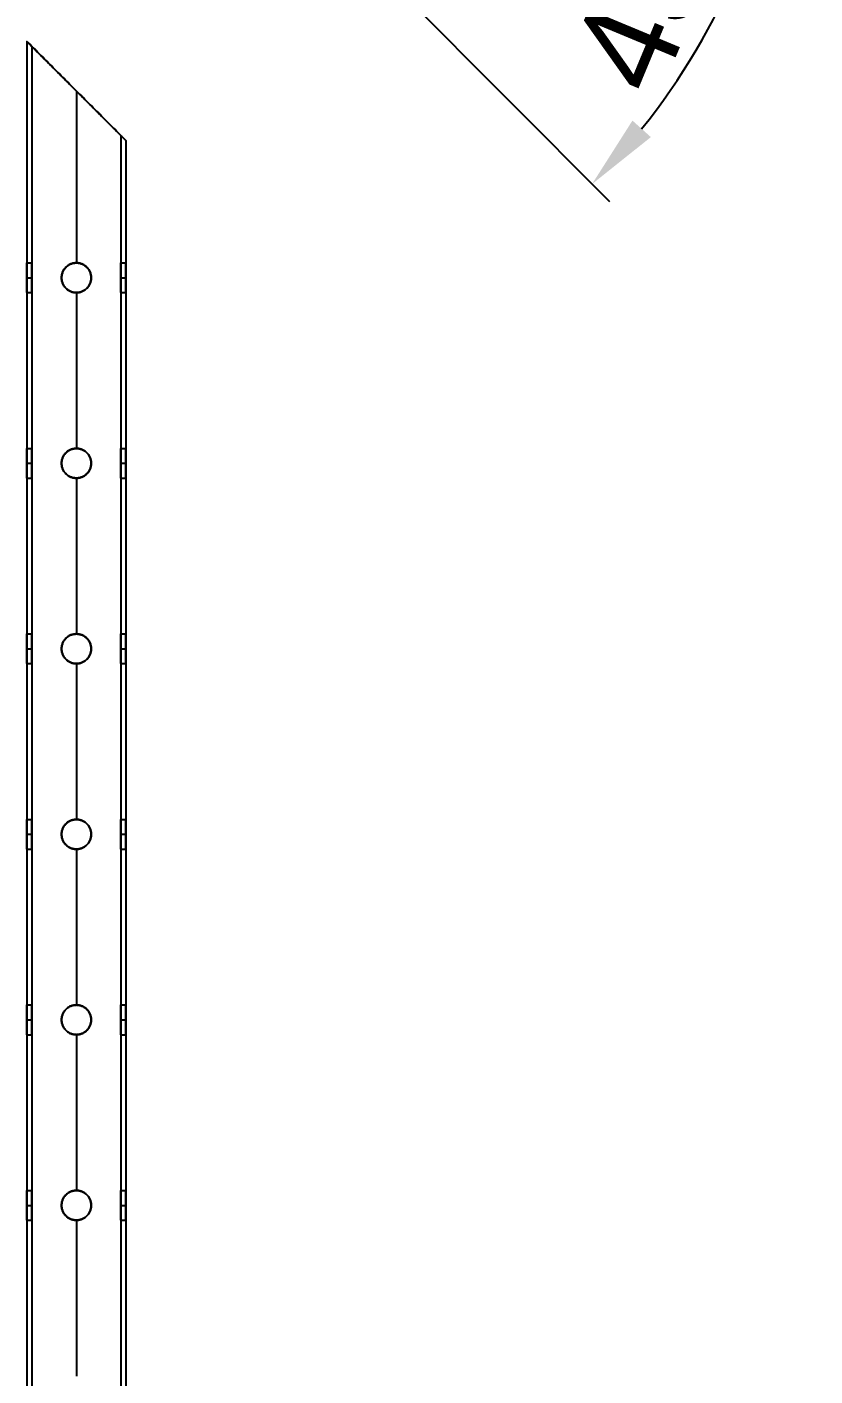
# Model space of a CAD drawing. Header units: millimetres. Extents: x 1279 to 9834, y -699 to 998.
# Drawn here: x 3123 to 3442, y 171 to 716 of the extents above; entities that cross this region are included whole.
import ezdxf

# ---------------------------------------------------------------- set-up
doc = ezdxf.new("R2010")
doc.units = ezdxf.units.MM
doc.header["$MEASUREMENT"] = 0
doc.layers.add('dim', color=7, linetype='Continuous', true_color=0x646464)
doc.layers.add('staal', color=7, linetype='Continuous', true_color=0x4c4c4c)
doc.styles.add('Mill', font='')
doc.styles.get('Mill').set_extended_font_data('Mill')
doc.dimstyles.new('Style de cote 02', dxfattribs={"dimscale": 10, "dimtxt": 4, "dimasz": 3, "dimexe": 1, "dimexo": 0.5, "dimgap": 0.8, "dimtad": 1, "dimtoh": 1, "dimdec": 0, "dimzin": 1, "dimdsep": 46, "dimtxsty": 'Mill', "dimcen": 2.5, "dimadec": 1, "dimazin": 0, "dimtfac": 1, "dimtdec": 4, "dimtix": 1, "dimtmove": 1, "dimatfit": 3, "dimfxl": 0, "dimtolj": 1, "dimtzin": 1, "dimarcsym": 0})

# ---------------------------------------------------------------- blocks, each defined once
blk = doc.blocks.new('*D17')
at = {"layer": 'Defpoints', "color": 0}
for p in [(3159.23, 845.95), (3175.01, 845.93), (3167.24, 837.92), (3395.44, 709.16)]:
    blk.add_point(p, dxfattribs=at)
at = {"layer": 'dim', "color": 0, "lineweight": -2}
for p, q in [((3180, 845.92), (3442.19, 845.58)), ((3170.77, 834.38), (3359.04, 645.6))]:
    blk.add_line(p, q, dxfattribs=at)
blk.add_arc((3159.23, 845.95), 272.96, 321.2248, 353.624, dxfattribs=at)
at = {"layer": 'dim', "color": 0}
for points in [[(3435.49, 815.36), (3425.5, 815.92), (3432.19, 845.59)], [(3368.31, 678.35), (3375.75, 671.66), (3351.98, 652.69)]]:
    blk.add_solid(points, dxfattribs=at)
at = {"layer": 'dim', "color": 0, "insert": (3384.54, 752.28), "char_height": 40, "attachment_point": 5, "rotation": 67.4244, "style": 'Mill'}
blk.add_mtext('\\A1;45.0%%d', dxfattribs=at)

msp = doc.modelspace()

# ---------------------------------------------------------------- linework, layer by layer
at = {"layer": 'staal'}
for p, q in [((3123.32, 620.8, 1905.19), (3125.32, 620.8, 1905.19)), ((3143.32, 620.8, 1923.19), (3143.32, 620.8, 1925.19)), ((3143.32, 620.8, 1885.19), (3143.32, 620.8, 1887.19)), ((3161.32, 620.8, 1905.19), (3163.32, 620.8, 1905.19)), ((3123.32, 614.8, 1899.19), (3125.32, 614.8, 1899.19)), ((3123.32, 614.8, 1911.19), (3125.32, 614.8, 1911.19)), ((3137.32, 614.8, 1923.19), (3137.32, 614.8, 1925.19)), ((3137.32, 614.8, 1885.19), (3137.32, 614.8, 1887.19)), ((3149.32, 614.8, 1923.19), (3149.32, 614.8, 1925.19)), ((3149.32, 614.8, 1885.19), (3149.32, 614.8, 1887.19)), ((3161.32, 614.8, 1899.19), (3163.32, 614.8, 1899.19)), ((3161.32, 614.8, 1911.19), (3163.32, 614.8, 1911.19)), ((3123.32, 608.8, 1905.19), (3125.32, 608.8, 1905.19)), ((3143.32, 608.8, 1923.19), (3143.32, 608.8, 1925.19)), ((3143.32, 608.8, 1885.19), (3143.32, 608.8, 1887.19)), ((3161.32, 608.8, 1905.19), (3163.32, 608.8, 1905.19)), ((3123.32, 545.8, 1905.19), (3125.32, 545.8, 1905.19)), ((3143.32, 545.8, 1923.19), (3143.32, 545.8, 1925.19)), ((3143.32, 545.8, 1885.19), (3143.32, 545.8, 1887.19)), ((3161.32, 545.8, 1905.19), (3163.32, 545.8, 1905.19)), ((3123.32, 539.8, 1899.19), (3125.32, 539.8, 1899.19)), ((3123.32, 539.8, 1911.19), (3125.32, 539.8, 1911.19)), ((3137.32, 539.8, 1923.19), (3137.32, 539.8, 1925.19)), ((3137.32, 539.8, 1885.19), (3137.32, 539.8, 1887.19)), ((3149.32, 539.8, 1923.19), (3149.32, 539.8, 1925.19)), ((3149.32, 539.8, 1885.19), (3149.32, 539.8, 1887.19)), ((3161.32, 539.8, 1899.19), (3163.32, 539.8, 1899.19)), ((3161.32, 539.8, 1911.19), (3163.32, 539.8, 1911.19)), ((3123.32, 533.8, 1905.19), (3125.32, 533.8, 1905.19)), ((3143.32, 533.8, 1923.19), (3143.32, 533.8, 1925.19)), ((3143.32, 533.8, 1885.19), (3143.32, 533.8, 1887.19)), ((3161.32, 533.8, 1905.19), (3163.32, 533.8, 1905.19)), ((3123.32, 470.8, 1905.19), (3125.32, 470.8, 1905.19)), ((3143.32, 470.8, 1923.19), (3143.32, 470.8, 1925.19)), ((3143.32, 470.8, 1885.19), (3143.32, 470.8, 1887.19)), ((3161.32, 470.8, 1905.19), (3163.32, 470.8, 1905.19)), ((3123.32, 464.8, 1899.19), (3125.32, 464.8, 1899.19)), ((3123.32, 464.8, 1911.19), (3125.32, 464.8, 1911.19)), ((3137.32, 464.8, 1923.19), (3137.32, 464.8, 1925.19)), ((3137.32, 464.8, 1885.19), (3137.32, 464.8, 1887.19)), ((3149.32, 464.8, 1923.19), (3149.32, 464.8, 1925.19)), ((3149.32, 464.8, 1885.19), (3149.32, 464.8, 1887.19)), ((3161.32, 464.8, 1899.19), (3163.32, 464.8, 1899.19)), ((3161.32, 464.8, 1911.19), (3163.32, 464.8, 1911.19)), ((3123.32, 458.8, 1905.19), (3125.32, 458.8, 1905.19)), ((3143.32, 458.8, 1923.19), (3143.32, 458.8, 1925.19)), ((3143.32, 458.8, 1885.19), (3143.32, 458.8, 1887.19)), ((3161.32, 458.8, 1905.19), (3163.32, 458.8, 1905.19)), ((3123.32, 395.8, 1905.19), (3125.32, 395.8, 1905.19)), ((3143.32, 395.8, 1923.19), (3143.32, 395.8, 1925.19)), ((3143.32, 395.8, 1885.19), (3143.32, 395.8, 1887.19)), ((3161.32, 395.8, 1905.19), (3163.32, 395.8, 1905.19)), ((3123.32, 389.8, 1899.19), (3125.32, 389.8, 1899.19)), ((3123.32, 389.8, 1911.19), (3125.32, 389.8, 1911.19)), ((3137.32, 389.8, 1923.19), (3137.32, 389.8, 1925.19)), ((3137.32, 389.8, 1885.19), (3137.32, 389.8, 1887.19)), ((3149.32, 389.8, 1923.19), (3149.32, 389.8, 1925.19)), ((3149.32, 389.8, 1885.19), (3149.32, 389.8, 1887.19)), ((3161.32, 389.8, 1899.19), (3163.32, 389.8, 1899.19)), ((3161.32, 389.8, 1911.19), (3163.32, 389.8, 1911.19)), ((3123.32, 383.8, 1905.19), (3125.32, 383.8, 1905.19)), ((3143.32, 383.8, 1923.19), (3143.32, 383.8, 1925.19)), ((3143.32, 383.8, 1885.19), (3143.32, 383.8, 1887.19)), ((3161.32, 383.8, 1905.19), (3163.32, 383.8, 1905.19)), ((3123.32, 320.8, 1905.19), (3125.32, 320.8, 1905.19)), ((3143.32, 320.8, 1923.19), (3143.32, 320.8, 1925.19)), ((3143.32, 320.8, 1885.19), (3143.32, 320.8, 1887.19)), ((3161.32, 320.8, 1905.19), (3163.32, 320.8, 1905.19)), ((3123.32, 314.8, 1899.19), (3125.32, 314.8, 1899.19)), ((3123.32, 314.8, 1911.19), (3125.32, 314.8, 1911.19)), ((3137.32, 314.8, 1923.19), (3137.32, 314.8, 1925.19)), ((3137.32, 314.8, 1885.19), (3137.32, 314.8, 1887.19)), ((3149.32, 314.8, 1923.19), (3149.32, 314.8, 1925.19)), ((3149.32, 314.8, 1885.19), (3149.32, 314.8, 1887.19)), ((3161.32, 314.8, 1899.19), (3163.32, 314.8, 1899.19)), ((3161.32, 314.8, 1911.19), (3163.32, 314.8, 1911.19)), ((3123.32, 308.8, 1905.19), (3125.32, 308.8, 1905.19)), ((3143.32, 308.8, 1923.19), (3143.32, 308.8, 1925.19)), ((3143.32, 308.8, 1885.19), (3143.32, 308.8, 1887.19)), ((3161.32, 308.8, 1905.19), (3163.32, 308.8, 1905.19)), ((3123.32, 245.8, 1905.19), (3125.32, 245.8, 1905.19)), ((3143.32, 245.8, 1923.19), (3143.32, 245.8, 1925.19)), ((3143.32, 245.8, 1885.19), (3143.32, 245.8, 1887.19)), ((3161.32, 245.8, 1905.19), (3163.32, 245.8, 1905.19)), ((3123.32, 239.8, 1899.19), (3125.32, 239.8, 1899.19)), ((3123.32, 239.8, 1911.19), (3125.32, 239.8, 1911.19)), ((3137.32, 239.8, 1923.19), (3137.32, 239.8, 1925.19)), ((3137.32, 239.8, 1885.19), (3137.32, 239.8, 1887.19)), ((3149.32, 239.8, 1923.19), (3149.32, 239.8, 1925.19)), ((3149.32, 239.8, 1885.19), (3149.32, 239.8, 1887.19)), ((3161.32, 239.8, 1899.19), (3163.32, 239.8, 1899.19)), ((3161.32, 239.8, 1911.19), (3163.32, 239.8, 1911.19)), ((3123.32, 233.8, 1905.19), (3125.32, 233.8, 1905.19)), ((3143.32, 233.8, 1923.19), (3143.32, 233.8, 1925.19)), ((3143.32, 233.8, 1885.19), (3143.32, 233.8, 1887.19)), ((3161.32, 233.8, 1905.19), (3163.32, 233.8, 1905.19))]:
    msp.add_line(p, q, dxfattribs=at)
for points in [[(3123.32, 710.3, 1885.19), (3123.32, 52.3, 1885.19), (3123.32, -605.7, 1885.19)], [(3123.32, 710.3, 1925.19), (3123.32, 52.3, 1925.19), (3123.32, -605.7, 1925.19)], [(3123.32, 710.3, 1885.19), (3123.32, 710.3, 1905.19), (3123.32, 710.3, 1925.19)], [(3123.32, 710.3, 1885.19), (3143.32, 690.3, 1885.19), (3163.32, 670.3, 1885.19)], [(3163.32, 670.3, 1925.19), (3143.32, 690.3, 1925.19), (3123.32, 710.3, 1925.19)], [(3123.32, 710.3, 1905.19), (3123.32, 665.55, 1905.19), (3123.32, 620.8, 1905.19)], [(3123.32, 710.3, 1910.19), (3124.32, 709.3, 1910.19), (3125.32, 708.3, 1910.19)], [(3125.32, 708.3, 1887.19), (3125.32, 708.3, 1905.19), (3125.32, 708.3, 1923.19)], [(3125.32, 708.3, 1923.19), (3143.32, 690.3, 1923.19), (3161.32, 672.3, 1923.19)], [(3161.32, 672.3, 1887.19), (3143.32, 690.3, 1887.19), (3125.32, 708.3, 1887.19)], [(3125.32, 708.3, 1923.19), (3125.32, 52.3, 1923.19), (3125.32, -603.7, 1923.19)], [(3125.32, 708.3, 1887.19), (3125.32, 52.3, 1887.19), (3125.32, -603.7, 1887.19)], [(3125.32, 708.3, 1905.19), (3125.32, 664.55, 1905.19), (3125.32, 620.8, 1905.19)], [(3143.32, 690.3, 1925.19), (3143.32, 655.55, 1925.19), (3143.32, 620.8, 1925.19)], [(3143.32, 690.3, 1923.19), (3143.32, 655.55, 1923.19), (3143.32, 620.8, 1923.19)], [(3143.32, 690.3, 1887.19), (3143.32, 655.55, 1887.19), (3143.32, 620.8, 1887.19)], [(3143.32, 690.3, 1885.19), (3143.32, 655.55, 1885.19), (3143.32, 620.8, 1885.19)], [(3143.32, 690.3, 1885.19), (3143.32, 690.3, 1886.19), (3143.32, 690.3, 1887.19)], [(3143.32, 690.3, 1923.19), (3143.32, 690.3, 1924.19), (3143.32, 690.3, 1925.19)], [(3161.32, 672.3, 1923.19), (3161.32, 672.3, 1905.19), (3161.32, 672.3, 1887.19)], [(3161.32, 672.3, 1923.19), (3161.32, 52.3, 1923.19), (3161.32, -567.7, 1923.19)], [(3161.32, 672.3, 1887.19), (3161.32, 52.3, 1887.19), (3161.32, -567.7, 1887.19)], [(3161.32, 672.3, 1905.19), (3161.32, 646.55, 1905.19), (3161.32, 620.8, 1905.19)], [(3161.32, 672.3, 1910.19), (3162.32, 671.3, 1910.19), (3163.32, 670.3, 1910.19)], [(3163.32, 670.3, 1885.19), (3163.32, 670.3, 1905.19), (3163.32, 670.3, 1925.19)], [(3163.32, 670.3, 1885.19), (3163.32, 52.3, 1885.19), (3163.32, -565.7, 1885.19)], [(3163.32, 670.3, 1925.19), (3163.32, 52.3, 1925.19), (3163.32, -565.7, 1925.19)], [(3163.32, 670.3, 1905.19), (3163.32, 645.55, 1905.19), (3163.32, 620.8, 1905.19)], [(3123.32, 608.8, 1905.19), (3123.32, 577.3, 1905.19), (3123.32, 545.8, 1905.19)], [(3125.32, 608.8, 1905.19), (3125.32, 577.3, 1905.19), (3125.32, 545.8, 1905.19)], [(3143.32, 608.8, 1925.19), (3143.32, 577.3, 1925.19), (3143.32, 545.8, 1925.19)], [(3143.32, 608.8, 1923.19), (3143.32, 577.3, 1923.19), (3143.32, 545.8, 1923.19)], [(3143.32, 608.8, 1887.19), (3143.32, 577.3, 1887.19), (3143.32, 545.8, 1887.19)], [(3143.32, 608.8, 1885.19), (3143.32, 577.3, 1885.19), (3143.32, 545.8, 1885.19)], [(3161.32, 608.8, 1905.19), (3161.32, 577.3, 1905.19), (3161.32, 545.8, 1905.19)], [(3163.32, 608.8, 1905.19), (3163.32, 577.3, 1905.19), (3163.32, 545.8, 1905.19)], [(3123.32, 533.8, 1905.19), (3123.32, 502.3, 1905.19), (3123.32, 470.8, 1905.19)], [(3125.32, 533.8, 1905.19), (3125.32, 502.3, 1905.19), (3125.32, 470.8, 1905.19)], [(3143.32, 533.8, 1925.19), (3143.32, 502.3, 1925.19), (3143.32, 470.8, 1925.19)], [(3143.32, 533.8, 1923.19), (3143.32, 502.3, 1923.19), (3143.32, 470.8, 1923.19)], [(3143.32, 533.8, 1887.19), (3143.32, 502.3, 1887.19), (3143.32, 470.8, 1887.19)], [(3143.32, 533.8, 1885.19), (3143.32, 502.3, 1885.19), (3143.32, 470.8, 1885.19)], [(3161.32, 533.8, 1905.19), (3161.32, 502.3, 1905.19), (3161.32, 470.8, 1905.19)], [(3163.32, 533.8, 1905.19), (3163.32, 502.3, 1905.19), (3163.32, 470.8, 1905.19)], [(3123.32, 458.8, 1905.19), (3123.32, 427.3, 1905.19), (3123.32, 395.8, 1905.19)], [(3125.32, 458.8, 1905.19), (3125.32, 427.3, 1905.19), (3125.32, 395.8, 1905.19)], [(3143.32, 458.8, 1925.19), (3143.32, 427.3, 1925.19), (3143.32, 395.8, 1925.19)], [(3143.32, 458.8, 1923.19), (3143.32, 427.3, 1923.19), (3143.32, 395.8, 1923.19)], [(3143.32, 458.8, 1887.19), (3143.32, 427.3, 1887.19), (3143.32, 395.8, 1887.19)], [(3143.32, 458.8, 1885.19), (3143.32, 427.3, 1885.19), (3143.32, 395.8, 1885.19)], [(3161.32, 458.8, 1905.19), (3161.32, 427.3, 1905.19), (3161.32, 395.8, 1905.19)], [(3163.32, 458.8, 1905.19), (3163.32, 427.3, 1905.19), (3163.32, 395.8, 1905.19)], [(3123.32, 383.8, 1905.19), (3123.32, 352.3, 1905.19), (3123.32, 320.8, 1905.19)], [(3125.32, 383.8, 1905.19), (3125.32, 352.3, 1905.19), (3125.32, 320.8, 1905.19)], [(3143.32, 383.8, 1925.19), (3143.32, 352.3, 1925.19), (3143.32, 320.8, 1925.19)], [(3143.32, 383.8, 1923.19), (3143.32, 352.3, 1923.19), (3143.32, 320.8, 1923.19)], [(3143.32, 383.8, 1887.19), (3143.32, 352.3, 1887.19), (3143.32, 320.8, 1887.19)], [(3143.32, 383.8, 1885.19), (3143.32, 352.3, 1885.19), (3143.32, 320.8, 1885.19)], [(3161.32, 383.8, 1905.19), (3161.32, 352.3, 1905.19), (3161.32, 320.8, 1905.19)], [(3163.32, 383.8, 1905.19), (3163.32, 352.3, 1905.19), (3163.32, 320.8, 1905.19)], [(3123.32, 308.8, 1905.19), (3123.32, 277.3, 1905.19), (3123.32, 245.8, 1905.19)], [(3125.32, 308.8, 1905.19), (3125.32, 277.3, 1905.19), (3125.32, 245.8, 1905.19)], [(3143.32, 308.8, 1925.19), (3143.32, 277.3, 1925.19), (3143.32, 245.8, 1925.19)], [(3143.32, 308.8, 1923.19), (3143.32, 277.3, 1923.19), (3143.32, 245.8, 1923.19)], [(3143.32, 308.8, 1887.19), (3143.32, 277.3, 1887.19), (3143.32, 245.8, 1887.19)], [(3143.32, 308.8, 1885.19), (3143.32, 277.3, 1885.19), (3143.32, 245.8, 1885.19)], [(3161.32, 308.8, 1905.19), (3161.32, 277.3, 1905.19), (3161.32, 245.8, 1905.19)], [(3163.32, 308.8, 1905.19), (3163.32, 277.3, 1905.19), (3163.32, 245.8, 1905.19)], [(3123.32, 233.8, 1905.19), (3123.32, 202.3, 1905.19), (3123.32, 170.8, 1905.19)], [(3125.32, 233.8, 1905.19), (3125.32, 202.3, 1905.19), (3125.32, 170.8, 1905.19)], [(3143.32, 233.8, 1925.19), (3143.32, 202.3, 1925.19), (3143.32, 170.8, 1925.19)], [(3143.32, 233.8, 1923.19), (3143.32, 202.3, 1923.19), (3143.32, 170.8, 1923.19)], [(3143.32, 233.8, 1887.19), (3143.32, 202.3, 1887.19), (3143.32, 170.8, 1887.19)], [(3143.32, 233.8, 1885.19), (3143.32, 202.3, 1885.19), (3143.32, 170.8, 1885.19)], [(3161.32, 233.8, 1905.19), (3161.32, 202.3, 1905.19), (3161.32, 170.8, 1905.19)], [(3163.32, 233.8, 1905.19), (3163.32, 202.3, 1905.19), (3163.32, 170.8, 1905.19)]]:
    msp.add_open_spline(points, degree=2, dxfattribs=at)
for points, weights, knots in [([(3123.32, 614.8, 1899.19), (3123.32, 620.8, 1899.19), (3123.32, 620.8, 1905.19), (3123.32, 620.8, 1911.19), (3123.32, 614.8, 1911.19), (3123.32, 608.8, 1911.19), (3123.32, 608.8, 1905.19), (3123.32, 608.8, 1899.19), (3123.32, 614.8, 1899.19)], [1, 0.707106781187, 1, 0.707106781187, 1, 0.707106781187, 1, 0.707106781187, 1], [0, 0, 0, 7.853982, 7.853982, 15.707963, 15.707963, 23.561945, 23.561945, 31.415927, 31.415927, 31.415927]), ([(3125.32, 614.8, 1899.19), (3125.32, 608.8, 1899.19), (3125.32, 608.8, 1905.19), (3125.32, 608.8, 1911.19), (3125.32, 614.8, 1911.19), (3125.32, 620.8, 1911.19), (3125.32, 620.8, 1905.19), (3125.32, 620.8, 1899.19), (3125.32, 614.8, 1899.19)], [1, 0.707106781187, 1, 0.707106781187, 1, 0.707106781187, 1, 0.707106781187, 1], [-31.415927, -31.415927, -31.415927, -23.561945, -23.561945, -15.707963, -15.707963, -7.853982, -7.853982, 0, 0, 0]), ([(3149.32, 614.8, 1925.19), (3149.32, 608.8, 1925.19), (3143.32, 608.8, 1925.19), (3137.32, 608.8, 1925.19), (3137.32, 614.8, 1925.19), (3137.32, 620.8, 1925.19), (3143.32, 620.8, 1925.19), (3149.32, 620.8, 1925.19), (3149.32, 614.8, 1925.19)], [1, 0.707106781187, 1, 0.707106781187, 1, 0.707106781187, 1, 0.707106781187, 1], [-31.415927, -31.415927, -31.415927, -23.561945, -23.561945, -15.707963, -15.707963, -7.853982, -7.853982, 0, 0, 0]), ([(3149.32, 614.8, 1923.19), (3149.32, 620.8, 1923.19), (3143.32, 620.8, 1923.19), (3137.32, 620.8, 1923.19), (3137.32, 614.8, 1923.19), (3137.32, 608.8, 1923.19), (3143.32, 608.8, 1923.19), (3149.32, 608.8, 1923.19), (3149.32, 614.8, 1923.19)], [1, 0.707106781187, 1, 0.707106781187, 1, 0.707106781187, 1, 0.707106781187, 1], [0, 0, 0, 7.853982, 7.853982, 15.707963, 15.707963, 23.561945, 23.561945, 31.415927, 31.415927, 31.415927]), ([(3149.32, 614.8, 1887.19), (3149.32, 608.8, 1887.19), (3143.32, 608.8, 1887.19), (3137.32, 608.8, 1887.19), (3137.32, 614.8, 1887.19), (3137.32, 620.8, 1887.19), (3143.32, 620.8, 1887.19), (3149.32, 620.8, 1887.19), (3149.32, 614.8, 1887.19)], [1, 0.707106781187, 1, 0.707106781187, 1, 0.707106781187, 1, 0.707106781187, 1], [-31.415927, -31.415927, -31.415927, -23.561945, -23.561945, -15.707963, -15.707963, -7.853982, -7.853982, 0, 0, 0]), ([(3149.32, 614.8, 1885.19), (3149.32, 620.8, 1885.19), (3143.32, 620.8, 1885.19), (3137.32, 620.8, 1885.19), (3137.32, 614.8, 1885.19), (3137.32, 608.8, 1885.19), (3143.32, 608.8, 1885.19), (3149.32, 608.8, 1885.19), (3149.32, 614.8, 1885.19)], [1, 0.707106781187, 1, 0.707106781187, 1, 0.707106781187, 1, 0.707106781187, 1], [0, 0, 0, 7.853982, 7.853982, 15.707963, 15.707963, 23.561945, 23.561945, 31.415927, 31.415927, 31.415927]), ([(3161.32, 614.8, 1899.19), (3161.32, 620.8, 1899.19), (3161.32, 620.8, 1905.19), (3161.32, 620.8, 1911.19), (3161.32, 614.8, 1911.19), (3161.32, 608.8, 1911.19), (3161.32, 608.8, 1905.19), (3161.32, 608.8, 1899.19), (3161.32, 614.8, 1899.19)], [1, 0.707106781187, 1, 0.707106781187, 1, 0.707106781187, 1, 0.707106781187, 1], [0, 0, 0, 7.853982, 7.853982, 15.707963, 15.707963, 23.561945, 23.561945, 31.415927, 31.415927, 31.415927]), ([(3163.32, 614.8, 1899.19), (3163.32, 608.8, 1899.19), (3163.32, 608.8, 1905.19), (3163.32, 608.8, 1911.19), (3163.32, 614.8, 1911.19), (3163.32, 620.8, 1911.19), (3163.32, 620.8, 1905.19), (3163.32, 620.8, 1899.19), (3163.32, 614.8, 1899.19)], [1, 0.707106781187, 1, 0.707106781187, 1, 0.707106781187, 1, 0.707106781187, 1], [-31.415927, -31.415927, -31.415927, -23.561945, -23.561945, -15.707963, -15.707963, -7.853982, -7.853982, 0, 0, 0]), ([(3123.32, 539.8, 1899.19), (3123.32, 545.8, 1899.19), (3123.32, 545.8, 1905.19), (3123.32, 545.8, 1911.19), (3123.32, 539.8, 1911.19), (3123.32, 533.8, 1911.19), (3123.32, 533.8, 1905.19), (3123.32, 533.8, 1899.19), (3123.32, 539.8, 1899.19)], [1, 0.707106781187, 1, 0.707106781187, 1, 0.707106781187, 1, 0.707106781187, 1], [0, 0, 0, 7.853982, 7.853982, 15.707963, 15.707963, 23.561945, 23.561945, 31.415927, 31.415927, 31.415927]), ([(3125.32, 539.8, 1899.19), (3125.32, 533.8, 1899.19), (3125.32, 533.8, 1905.19), (3125.32, 533.8, 1911.19), (3125.32, 539.8, 1911.19), (3125.32, 545.8, 1911.19), (3125.32, 545.8, 1905.19), (3125.32, 545.8, 1899.19), (3125.32, 539.8, 1899.19)], [1, 0.707106781187, 1, 0.707106781187, 1, 0.707106781187, 1, 0.707106781187, 1], [-31.415927, -31.415927, -31.415927, -23.561945, -23.561945, -15.707963, -15.707963, -7.853982, -7.853982, 0, 0, 0]), ([(3149.32, 539.8, 1925.19), (3149.32, 533.8, 1925.19), (3143.32, 533.8, 1925.19), (3137.32, 533.8, 1925.19), (3137.32, 539.8, 1925.19), (3137.32, 545.8, 1925.19), (3143.32, 545.8, 1925.19), (3149.32, 545.8, 1925.19), (3149.32, 539.8, 1925.19)], [1, 0.707106781187, 1, 0.707106781187, 1, 0.707106781187, 1, 0.707106781187, 1], [-31.415927, -31.415927, -31.415927, -23.561945, -23.561945, -15.707963, -15.707963, -7.853982, -7.853982, 0, 0, 0]), ([(3149.32, 539.8, 1923.19), (3149.32, 545.8, 1923.19), (3143.32, 545.8, 1923.19), (3137.32, 545.8, 1923.19), (3137.32, 539.8, 1923.19), (3137.32, 533.8, 1923.19), (3143.32, 533.8, 1923.19), (3149.32, 533.8, 1923.19), (3149.32, 539.8, 1923.19)], [1, 0.707106781187, 1, 0.707106781187, 1, 0.707106781187, 1, 0.707106781187, 1], [0, 0, 0, 7.853982, 7.853982, 15.707963, 15.707963, 23.561945, 23.561945, 31.415927, 31.415927, 31.415927]), ([(3149.32, 539.8, 1887.19), (3149.32, 533.8, 1887.19), (3143.32, 533.8, 1887.19), (3137.32, 533.8, 1887.19), (3137.32, 539.8, 1887.19), (3137.32, 545.8, 1887.19), (3143.32, 545.8, 1887.19), (3149.32, 545.8, 1887.19), (3149.32, 539.8, 1887.19)], [1, 0.707106781187, 1, 0.707106781187, 1, 0.707106781187, 1, 0.707106781187, 1], [-31.415927, -31.415927, -31.415927, -23.561945, -23.561945, -15.707963, -15.707963, -7.853982, -7.853982, 0, 0, 0]), ([(3149.32, 539.8, 1885.19), (3149.32, 545.8, 1885.19), (3143.32, 545.8, 1885.19), (3137.32, 545.8, 1885.19), (3137.32, 539.8, 1885.19), (3137.32, 533.8, 1885.19), (3143.32, 533.8, 1885.19), (3149.32, 533.8, 1885.19), (3149.32, 539.8, 1885.19)], [1, 0.707106781187, 1, 0.707106781187, 1, 0.707106781187, 1, 0.707106781187, 1], [0, 0, 0, 7.853982, 7.853982, 15.707963, 15.707963, 23.561945, 23.561945, 31.415927, 31.415927, 31.415927]), ([(3161.32, 539.8, 1899.19), (3161.32, 545.8, 1899.19), (3161.32, 545.8, 1905.19), (3161.32, 545.8, 1911.19), (3161.32, 539.8, 1911.19), (3161.32, 533.8, 1911.19), (3161.32, 533.8, 1905.19), (3161.32, 533.8, 1899.19), (3161.32, 539.8, 1899.19)], [1, 0.707106781187, 1, 0.707106781187, 1, 0.707106781187, 1, 0.707106781187, 1], [0, 0, 0, 7.853982, 7.853982, 15.707963, 15.707963, 23.561945, 23.561945, 31.415927, 31.415927, 31.415927]), ([(3163.32, 539.8, 1899.19), (3163.32, 533.8, 1899.19), (3163.32, 533.8, 1905.19), (3163.32, 533.8, 1911.19), (3163.32, 539.8, 1911.19), (3163.32, 545.8, 1911.19), (3163.32, 545.8, 1905.19), (3163.32, 545.8, 1899.19), (3163.32, 539.8, 1899.19)], [1, 0.707106781187, 1, 0.707106781187, 1, 0.707106781187, 1, 0.707106781187, 1], [-31.415927, -31.415927, -31.415927, -23.561945, -23.561945, -15.707963, -15.707963, -7.853982, -7.853982, 0, 0, 0]), ([(3123.32, 464.8, 1899.19), (3123.32, 470.8, 1899.19), (3123.32, 470.8, 1905.19), (3123.32, 470.8, 1911.19), (3123.32, 464.8, 1911.19), (3123.32, 458.8, 1911.19), (3123.32, 458.8, 1905.19), (3123.32, 458.8, 1899.19), (3123.32, 464.8, 1899.19)], [1, 0.707106781187, 1, 0.707106781187, 1, 0.707106781187, 1, 0.707106781187, 1], [0, 0, 0, 7.853982, 7.853982, 15.707963, 15.707963, 23.561945, 23.561945, 31.415927, 31.415927, 31.415927]), ([(3125.32, 464.8, 1899.19), (3125.32, 458.8, 1899.19), (3125.32, 458.8, 1905.19), (3125.32, 458.8, 1911.19), (3125.32, 464.8, 1911.19), (3125.32, 470.8, 1911.19), (3125.32, 470.8, 1905.19), (3125.32, 470.8, 1899.19), (3125.32, 464.8, 1899.19)], [1, 0.707106781187, 1, 0.707106781187, 1, 0.707106781187, 1, 0.707106781187, 1], [-31.415927, -31.415927, -31.415927, -23.561945, -23.561945, -15.707963, -15.707963, -7.853982, -7.853982, 0, 0, 0]), ([(3149.32, 464.8, 1925.19), (3149.32, 458.8, 1925.19), (3143.32, 458.8, 1925.19), (3137.32, 458.8, 1925.19), (3137.32, 464.8, 1925.19), (3137.32, 470.8, 1925.19), (3143.32, 470.8, 1925.19), (3149.32, 470.8, 1925.19), (3149.32, 464.8, 1925.19)], [1, 0.707106781187, 1, 0.707106781187, 1, 0.707106781187, 1, 0.707106781187, 1], [-31.415927, -31.415927, -31.415927, -23.561945, -23.561945, -15.707963, -15.707963, -7.853982, -7.853982, 0, 0, 0]), ([(3149.32, 464.8, 1923.19), (3149.32, 470.8, 1923.19), (3143.32, 470.8, 1923.19), (3137.32, 470.8, 1923.19), (3137.32, 464.8, 1923.19), (3137.32, 458.8, 1923.19), (3143.32, 458.8, 1923.19), (3149.32, 458.8, 1923.19), (3149.32, 464.8, 1923.19)], [1, 0.707106781187, 1, 0.707106781187, 1, 0.707106781187, 1, 0.707106781187, 1], [0, 0, 0, 7.853982, 7.853982, 15.707963, 15.707963, 23.561945, 23.561945, 31.415927, 31.415927, 31.415927]), ([(3149.32, 464.8, 1887.19), (3149.32, 458.8, 1887.19), (3143.32, 458.8, 1887.19), (3137.32, 458.8, 1887.19), (3137.32, 464.8, 1887.19), (3137.32, 470.8, 1887.19), (3143.32, 470.8, 1887.19), (3149.32, 470.8, 1887.19), (3149.32, 464.8, 1887.19)], [1, 0.707106781187, 1, 0.707106781187, 1, 0.707106781187, 1, 0.707106781187, 1], [-31.415927, -31.415927, -31.415927, -23.561945, -23.561945, -15.707963, -15.707963, -7.853982, -7.853982, 0, 0, 0]), ([(3149.32, 464.8, 1885.19), (3149.32, 470.8, 1885.19), (3143.32, 470.8, 1885.19), (3137.32, 470.8, 1885.19), (3137.32, 464.8, 1885.19), (3137.32, 458.8, 1885.19), (3143.32, 458.8, 1885.19), (3149.32, 458.8, 1885.19), (3149.32, 464.8, 1885.19)], [1, 0.707106781187, 1, 0.707106781187, 1, 0.707106781187, 1, 0.707106781187, 1], [0, 0, 0, 7.853982, 7.853982, 15.707963, 15.707963, 23.561945, 23.561945, 31.415927, 31.415927, 31.415927]), ([(3161.32, 464.8, 1899.19), (3161.32, 470.8, 1899.19), (3161.32, 470.8, 1905.19), (3161.32, 470.8, 1911.19), (3161.32, 464.8, 1911.19), (3161.32, 458.8, 1911.19), (3161.32, 458.8, 1905.19), (3161.32, 458.8, 1899.19), (3161.32, 464.8, 1899.19)], [1, 0.707106781187, 1, 0.707106781187, 1, 0.707106781187, 1, 0.707106781187, 1], [0, 0, 0, 7.853982, 7.853982, 15.707963, 15.707963, 23.561945, 23.561945, 31.415927, 31.415927, 31.415927]), ([(3163.32, 464.8, 1899.19), (3163.32, 458.8, 1899.19), (3163.32, 458.8, 1905.19), (3163.32, 458.8, 1911.19), (3163.32, 464.8, 1911.19), (3163.32, 470.8, 1911.19), (3163.32, 470.8, 1905.19), (3163.32, 470.8, 1899.19), (3163.32, 464.8, 1899.19)], [1, 0.707106781187, 1, 0.707106781187, 1, 0.707106781187, 1, 0.707106781187, 1], [-31.415927, -31.415927, -31.415927, -23.561945, -23.561945, -15.707963, -15.707963, -7.853982, -7.853982, 0, 0, 0]), ([(3123.32, 389.8, 1899.19), (3123.32, 395.8, 1899.19), (3123.32, 395.8, 1905.19), (3123.32, 395.8, 1911.19), (3123.32, 389.8, 1911.19), (3123.32, 383.8, 1911.19), (3123.32, 383.8, 1905.19), (3123.32, 383.8, 1899.19), (3123.32, 389.8, 1899.19)], [1, 0.707106781187, 1, 0.707106781187, 1, 0.707106781187, 1, 0.707106781187, 1], [0, 0, 0, 7.853982, 7.853982, 15.707963, 15.707963, 23.561945, 23.561945, 31.415927, 31.415927, 31.415927]), ([(3125.32, 389.8, 1899.19), (3125.32, 383.8, 1899.19), (3125.32, 383.8, 1905.19), (3125.32, 383.8, 1911.19), (3125.32, 389.8, 1911.19), (3125.32, 395.8, 1911.19), (3125.32, 395.8, 1905.19), (3125.32, 395.8, 1899.19), (3125.32, 389.8, 1899.19)], [1, 0.707106781187, 1, 0.707106781187, 1, 0.707106781187, 1, 0.707106851018, 0.999999860338], [-31.415927, -31.415927, -31.415927, -23.561944, -23.561944, -15.707962, -15.707962, -7.85398, -7.85398, 0, 0, 0]), ([(3149.32, 389.8, 1925.19), (3149.32, 383.8, 1925.19), (3143.32, 383.8, 1925.19), (3137.32, 383.8, 1925.19), (3137.32, 389.8, 1925.19), (3137.32, 395.8, 1925.19), (3143.32, 395.8, 1925.19), (3149.32, 395.8, 1925.19), (3149.32, 389.8, 1925.19)], [1, 0.707106781187, 1, 0.707106781187, 1, 0.707106781187, 1, 0.707106781187, 1], [-31.415927, -31.415927, -31.415927, -23.561945, -23.561945, -15.707963, -15.707963, -7.853982, -7.853982, 0, 0, 0]), ([(3149.32, 389.8, 1923.19), (3149.32, 395.8, 1923.19), (3143.32, 395.8, 1923.19), (3137.32, 395.8, 1923.19), (3137.32, 389.8, 1923.19), (3137.32, 383.8, 1923.19), (3143.32, 383.8, 1923.19), (3149.32, 383.8, 1923.19), (3149.32, 389.8, 1923.19)], [1, 0.707106781187, 1, 0.707106781187, 1, 0.707106781187, 1, 0.707106781187, 1], [0, 0, 0, 7.853982, 7.853982, 15.707963, 15.707963, 23.561945, 23.561945, 31.415927, 31.415927, 31.415927]), ([(3149.32, 389.8, 1887.19), (3149.32, 383.8, 1887.19), (3143.32, 383.8, 1887.19), (3137.32, 383.8, 1887.19), (3137.32, 389.8, 1887.19), (3137.32, 395.8, 1887.19), (3143.32, 395.8, 1887.19), (3149.32, 395.8, 1887.19), (3149.32, 389.8, 1887.19)], [1, 0.707106781187, 1, 0.707106781187, 1, 0.707106781187, 1, 0.707106781187, 1], [-31.415927, -31.415927, -31.415927, -23.561945, -23.561945, -15.707963, -15.707963, -7.853982, -7.853982, 0, 0, 0]), ([(3149.32, 389.8, 1885.19), (3149.32, 395.8, 1885.19), (3143.32, 395.8, 1885.19), (3137.32, 395.8, 1885.19), (3137.32, 389.8, 1885.19), (3137.32, 383.8, 1885.19), (3143.32, 383.8, 1885.19), (3149.32, 383.8, 1885.19), (3149.32, 389.8, 1885.19)], [1, 0.707106781187, 1, 0.707106781187, 1, 0.707106781187, 1, 0.707106781187, 1], [0, 0, 0, 7.853982, 7.853982, 15.707963, 15.707963, 23.561945, 23.561945, 31.415927, 31.415927, 31.415927]), ([(3161.32, 389.8, 1899.19), (3161.32, 395.8, 1899.19), (3161.32, 395.8, 1905.19), (3161.32, 395.8, 1911.19), (3161.32, 389.8, 1911.19), (3161.32, 383.8, 1911.19), (3161.32, 383.8, 1905.19), (3161.32, 383.8, 1899.19), (3161.32, 389.8, 1899.19)], [1, 0.707106781187, 1, 0.707106781187, 1, 0.707106781187, 1, 0.707106781187, 1], [0, 0, 0, 7.853982, 7.853982, 15.707963, 15.707963, 23.561945, 23.561945, 31.415927, 31.415927, 31.415927]), ([(3163.32, 389.8, 1899.19), (3163.32, 383.8, 1899.19), (3163.32, 383.8, 1905.19), (3163.32, 383.8, 1911.19), (3163.32, 389.8, 1911.19), (3163.32, 395.8, 1911.19), (3163.32, 395.8, 1905.19), (3163.32, 395.8, 1899.19), (3163.32, 389.8, 1899.19)], [1, 0.707106781187, 1, 0.707106781187, 1, 0.707106781187, 1, 0.707106781187, 1], [-31.415927, -31.415927, -31.415927, -23.561945, -23.561945, -15.707963, -15.707963, -7.853982, -7.853982, 0, 0, 0]), ([(3123.32, 314.8, 1899.19), (3123.32, 320.8, 1899.19), (3123.32, 320.8, 1905.19), (3123.32, 320.8, 1911.19), (3123.32, 314.8, 1911.19), (3123.32, 308.8, 1911.19), (3123.32, 308.8, 1905.19), (3123.32, 308.8, 1899.19), (3123.32, 314.8, 1899.19)], [1, 0.707106781187, 1, 0.707106781187, 1, 0.707106781187, 1, 0.707106781187, 1], [0, 0, 0, 7.853982, 7.853982, 15.707963, 15.707963, 23.561945, 23.561945, 31.415927, 31.415927, 31.415927]), ([(3125.32, 314.8, 1899.19), (3125.32, 308.8, 1899.19), (3125.32, 308.8, 1905.19), (3125.32, 308.8, 1911.19), (3125.32, 314.8, 1911.19), (3125.32, 320.8, 1911.19), (3125.32, 320.8, 1905.19), (3125.32, 320.8, 1899.19), (3125.32, 314.8, 1899.19)], [1, 0.707106781187, 1, 0.707106781187, 1, 0.707106781187, 1, 0.707106781187, 1], [-31.415927, -31.415927, -31.415927, -23.561945, -23.561945, -15.707963, -15.707963, -7.853982, -7.853982, 0, 0, 0]), ([(3149.32, 314.8, 1925.19), (3149.32, 308.8, 1925.19), (3143.32, 308.8, 1925.19), (3137.32, 308.8, 1925.19), (3137.32, 314.8, 1925.19), (3137.32, 320.8, 1925.19), (3143.32, 320.8, 1925.19), (3149.32, 320.8, 1925.19), (3149.32, 314.8, 1925.19)], [1, 0.707106781187, 1, 0.707106781187, 1, 0.707106781187, 1, 0.707106781187, 1], [-31.415927, -31.415927, -31.415927, -23.561945, -23.561945, -15.707963, -15.707963, -7.853982, -7.853982, 0, 0, 0]), ([(3149.32, 314.8, 1923.19), (3149.32, 320.8, 1923.19), (3143.32, 320.8, 1923.19), (3137.32, 320.8, 1923.19), (3137.32, 314.8, 1923.19), (3137.32, 308.8, 1923.19), (3143.32, 308.8, 1923.19), (3149.32, 308.8, 1923.19), (3149.32, 314.8, 1923.19)], [1, 0.707106781187, 1, 0.707106781187, 1, 0.707106781187, 1, 0.707106781187, 1], [0, 0, 0, 7.853982, 7.853982, 15.707963, 15.707963, 23.561945, 23.561945, 31.415927, 31.415927, 31.415927]), ([(3149.32, 314.8, 1887.19), (3149.32, 308.8, 1887.19), (3143.32, 308.8, 1887.19), (3137.32, 308.8, 1887.19), (3137.32, 314.8, 1887.19), (3137.32, 320.8, 1887.19), (3143.32, 320.8, 1887.19), (3149.32, 320.8, 1887.19), (3149.32, 314.8, 1887.19)], [1, 0.707106781187, 1, 0.707106781187, 1, 0.707106781187, 1, 0.707106781187, 1], [-31.415927, -31.415927, -31.415927, -23.561945, -23.561945, -15.707963, -15.707963, -7.853982, -7.853982, 0, 0, 0]), ([(3149.32, 314.8, 1885.19), (3149.32, 320.8, 1885.19), (3143.32, 320.8, 1885.19), (3137.32, 320.8, 1885.19), (3137.32, 314.8, 1885.19), (3137.32, 308.8, 1885.19), (3143.32, 308.8, 1885.19), (3149.32, 308.8, 1885.19), (3149.32, 314.8, 1885.19)], [1, 0.707106781187, 1, 0.707106781187, 1, 0.707106781187, 1, 0.707106781187, 1], [0, 0, 0, 7.853982, 7.853982, 15.707963, 15.707963, 23.561945, 23.561945, 31.415927, 31.415927, 31.415927]), ([(3161.32, 314.8, 1899.19), (3161.32, 320.8, 1899.19), (3161.32, 320.8, 1905.19), (3161.32, 320.8, 1911.19), (3161.32, 314.8, 1911.19), (3161.32, 308.8, 1911.19), (3161.32, 308.8, 1905.19), (3161.32, 308.8, 1899.19), (3161.32, 314.8, 1899.19)], [1, 0.707106781187, 1, 0.707106781187, 1, 0.707106781187, 1, 0.707106781187, 1], [0, 0, 0, 7.853982, 7.853982, 15.707963, 15.707963, 23.561945, 23.561945, 31.415927, 31.415927, 31.415927]), ([(3163.32, 314.8, 1899.19), (3163.32, 308.8, 1899.19), (3163.32, 308.8, 1905.19), (3163.32, 308.8, 1911.19), (3163.32, 314.8, 1911.19), (3163.32, 320.8, 1911.19), (3163.32, 320.8, 1905.19), (3163.32, 320.8, 1899.19), (3163.32, 314.8, 1899.19)], [1, 0.707106781187, 1, 0.707106781187, 1, 0.707106781187, 1, 0.707106781187, 1], [-31.415927, -31.415927, -31.415927, -23.561945, -23.561945, -15.707963, -15.707963, -7.853982, -7.853982, 0, 0, 0]), ([(3123.32, 239.8, 1899.19), (3123.32, 245.8, 1899.19), (3123.32, 245.8, 1905.19), (3123.32, 245.8, 1911.19), (3123.32, 239.8, 1911.19), (3123.32, 233.8, 1911.19), (3123.32, 233.8, 1905.19), (3123.32, 233.8, 1899.19), (3123.32, 239.8, 1899.19)], [1, 0.707106781187, 1, 0.707106781187, 1, 0.707106781187, 1, 0.707106781187, 1], [0, 0, 0, 7.853982, 7.853982, 15.707963, 15.707963, 23.561945, 23.561945, 31.415927, 31.415927, 31.415927]), ([(3125.32, 239.8, 1899.19), (3125.32, 233.8, 1899.19), (3125.32, 233.8, 1905.19), (3125.32, 233.8, 1911.19), (3125.32, 239.8, 1911.19), (3125.32, 245.8, 1911.19), (3125.32, 245.8, 1905.19), (3125.32, 245.8, 1899.19), (3125.32, 239.8, 1899.19)], [1, 0.707106781187, 1, 0.707106781187, 1, 0.707106781187, 1, 0.707106781187, 1], [-31.415927, -31.415927, -31.415927, -23.561945, -23.561945, -15.707963, -15.707963, -7.853982, -7.853982, 0, 0, 0]), ([(3149.32, 239.8, 1925.19), (3149.32, 233.8, 1925.19), (3143.32, 233.8, 1925.19), (3137.32, 233.8, 1925.19), (3137.32, 239.8, 1925.19), (3137.32, 245.8, 1925.19), (3143.32, 245.8, 1925.19), (3149.32, 245.8, 1925.19), (3149.32, 239.8, 1925.19)], [1, 0.707106781187, 1, 0.707106781187, 1, 0.707106781187, 1, 0.707106781187, 1], [-31.415927, -31.415927, -31.415927, -23.561945, -23.561945, -15.707963, -15.707963, -7.853982, -7.853982, 0, 0, 0]), ([(3149.32, 239.8, 1923.19), (3149.32, 245.8, 1923.19), (3143.32, 245.8, 1923.19), (3137.32, 245.8, 1923.19), (3137.32, 239.8, 1923.19), (3137.32, 233.8, 1923.19), (3143.32, 233.8, 1923.19), (3149.32, 233.8, 1923.19), (3149.32, 239.8, 1923.19)], [1, 0.707106781187, 1, 0.707106781187, 1, 0.707106781187, 1, 0.707106781187, 1], [0, 0, 0, 7.853982, 7.853982, 15.707963, 15.707963, 23.561945, 23.561945, 31.415927, 31.415927, 31.415927]), ([(3149.32, 239.8, 1887.19), (3149.32, 233.8, 1887.19), (3143.32, 233.8, 1887.19), (3137.32, 233.8, 1887.19), (3137.32, 239.8, 1887.19), (3137.32, 245.8, 1887.19), (3143.32, 245.8, 1887.19), (3149.32, 245.8, 1887.19), (3149.32, 239.8, 1887.19)], [1, 0.707106781187, 1, 0.707106781187, 1, 0.707106781187, 1, 0.707106781187, 1], [-31.415927, -31.415927, -31.415927, -23.561945, -23.561945, -15.707963, -15.707963, -7.853982, -7.853982, 0, 0, 0]), ([(3149.32, 239.8, 1885.19), (3149.32, 245.8, 1885.19), (3143.32, 245.8, 1885.19), (3137.32, 245.8, 1885.19), (3137.32, 239.8, 1885.19), (3137.32, 233.8, 1885.19), (3143.32, 233.8, 1885.19), (3149.32, 233.8, 1885.19), (3149.32, 239.8, 1885.19)], [1, 0.707106781187, 1, 0.707106781187, 1, 0.707106781187, 1, 0.707106781187, 1], [0, 0, 0, 7.853982, 7.853982, 15.707963, 15.707963, 23.561945, 23.561945, 31.415927, 31.415927, 31.415927]), ([(3161.32, 239.8, 1899.19), (3161.32, 245.8, 1899.19), (3161.32, 245.8, 1905.19), (3161.32, 245.8, 1911.19), (3161.32, 239.8, 1911.19), (3161.32, 233.8, 1911.19), (3161.32, 233.8, 1905.19), (3161.32, 233.8, 1899.19), (3161.32, 239.8, 1899.19)], [1, 0.707106781187, 1, 0.707106781187, 1, 0.707106781187, 1, 0.707106781187, 1], [0, 0, 0, 7.853982, 7.853982, 15.707963, 15.707963, 23.561945, 23.561945, 31.415927, 31.415927, 31.415927]), ([(3163.32, 239.8, 1899.19), (3163.32, 233.8, 1899.19), (3163.32, 233.8, 1905.19), (3163.32, 233.8, 1911.19), (3163.32, 239.8, 1911.19), (3163.32, 245.8, 1911.19), (3163.32, 245.8, 1905.19), (3163.32, 245.8, 1899.19), (3163.32, 239.8, 1899.19)], [1, 0.707106781187, 1, 0.707106781187, 1, 0.707106781187, 1, 0.707106781187, 1], [-31.415927, -31.415927, -31.415927, -23.561945, -23.561945, -15.707963, -15.707963, -7.853982, -7.853982, 0, 0, 0])]:
    msp.add_rational_spline(points, weights, degree=2, knots=knots, dxfattribs=at)

# ---------------------------------------------------------------- dimensions: what is measured, and where the dimension line sits
at = {"layer": 'dim'}
dim = msp.add_angular_dim_3p(base=(3395.44, 709.16), center=(3159.23, 845.95, 1925.19), p1=(3167.24, 837.92, 1925.19), p2=(3175.01, 845.93, 1925.19), dimstyle='Style de cote 02', dxfattribs=at)
dim.commit()
dim.dimension.update_dxf_attribs({"geometry": '*D17', "text_midpoint": (3384.54, 752.28)})

doc.saveas('drawing.dxf')
